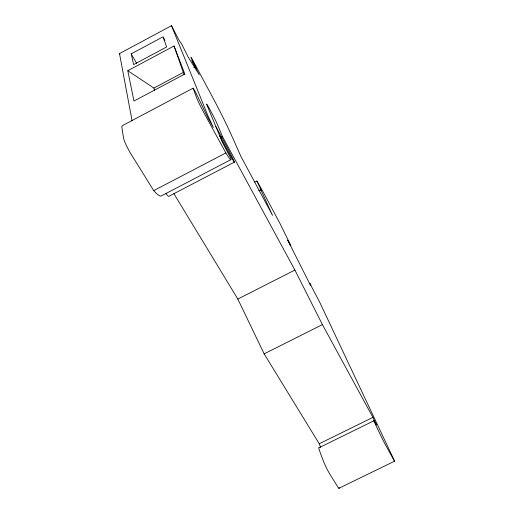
<?xml version="1.0" encoding="UTF-8"?>
<svg xmlns="http://www.w3.org/2000/svg" width="514" height="514" viewBox="0 0 514 514"><rect width="100%" height="100%" fill="white"/><g stroke="black" fill="none" stroke-linecap="round" stroke-linejoin="round"><path stroke-width="0.77" d="M132.092 120.848L119.511 53.591L171.503 25.7L178.923 40.021L181.609 43.947L188.143 57.003L199.271 74.813L192.409 61.564L191.928 60.44L196.329 68.131L190.99 57.395L193.296 61.134C205.838 85.073 219.33 108.576 230.555 133.177L240.989 156.564L272.548 215.392L260.771 189.679L258.658 190.771M131.192 53.874L163.034 36.815L166.658 46.96L133.634 64.616L131.192 53.874L136.685 63.408M127.78 70.714L174.047 45.984L184.828 74.022L133.955 101.059L127.78 70.714L153.898 88.067L154.528 90.38M153.898 88.067L183.312 72.429L174.047 45.984M193.752 67.469L195.153 66.724M171.503 25.7L207.868 115.637L213.349 127.459L208.279 118.586L195.519 92.038L193.116 88.177L122.274 125.705L121.779 126.797L123.501 137.855A13.91 1.966 61.6 0 0 131.288 154.515L153.725 190.636A66.647 8.963 61.5 0 0 160.991 196.097L230.735 159.725M221.104 137.373L222.523 136.634L217.223 124.035A11.738 0.424 62.5 0 0 210.322 110.324A11.738 0.424 62.5 0 0 206.943 105.042L222.292 142.095L230.825 158.363A67.071 2.763 62.4 0 1 225.871 152.954L205.388 115.489A14 0.604 62.4 0 1 197.113 98.945L193.116 88.177M153.725 190.636L225.871 152.954M234.326 162.186L168.688 196.393A12.387 1.587 62.1 0 1 165.971 193.508M254.777 182.104L256.91 180.999L262.782 191.285L280.066 223.654L290.873 245.711L287.692 240.122L309.736 283.837L310.816 285.495L309.762 283.272L319.766 302.341L394.437 460.756L394.489 461.225L338.893 488.3M173.905 193.669L237.828 299.064L294.895 270.049L322.413 324.604L372.913 417.374L376.479 424.969L374.52 421.57A10.736 0.321 63.3 0 0 375.124 423.626A36.019 1.06 63.3 0 0 381.491 437.061A10.916 0.328 63.3 0 0 386.303 446.396L394.489 461.225M237.828 299.064L264.157 353.87L322.413 324.604M320.582 447.341L319.252 443.768L372.913 417.374M374.006 420.722L319.207 447.655A10.685 1.047 64.4 0 0 319.631 450.874A35.839 3.444 64.5 0 0 323.036 460.088A10.865 1.073 64.5 0 0 329.77 474.017L337.409 486.321A10.781 1.041 64.6 0 0 339.189 487.664M264.157 353.87L319.252 443.768M260.771 189.679L261.375 190.739L256.91 180.999M163.413 37.503L164.923 40.272M222.523 136.634L294.895 270.049M215.771 126.354L226.546 146.182A12.464 0.488 62.6 0 1 233.979 160.991A12.464 0.488 62.6 0 1 230.773 156.237L219.78 136.037M183.312 72.429L184.147 74.639M119.511 53.591A4.054 0.392 61.4 0 1 119.82 54.021"/></g></svg>
